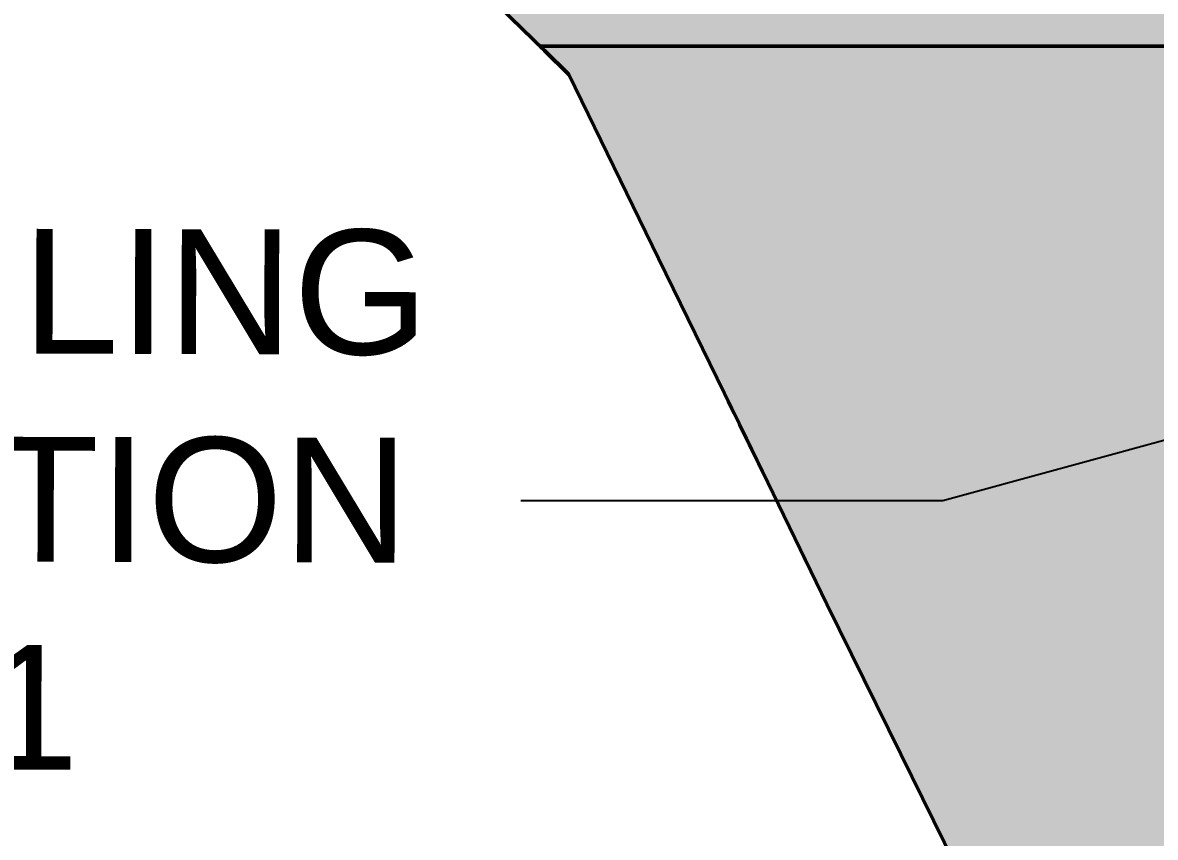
# Model space of a CAD drawing. Header units: metres. Extents: x 222800 to 230200, y 1548340 to 1564214.
# Drawn here: x 225393 to 225937, y 1561164 to 1561556 of the extents above; entities that cross this region are included whole.
import ezdxf

# ---------------------------------------------------------------- set-up
doc = ezdxf.new("R2010")
doc.units = ezdxf.units.M
doc.linetypes.add('PHANTOM2', pattern=[1.25, 0.625, -0.125, 0.125, -0.125, 0.125, -0.125])
for name, color, linetype in [('G_B.T. ROAD', 1, 'Continuous'), ('name power lines', 1, 'Continuous'), ('VILLAGE BOUNDARY', 6, 'Continuous')]:
    doc.layers.add(name, color=color, linetype=linetype)
doc.layers.add('STREAM', color=141, linetype='Continuous', lineweight=0)
doc.styles.get("Standard").update_dxf_attribs({"font": 'arial.ttf'})
doc.dimstyles.get("Standard").update_dxf_attribs({"dimtxt": 0.18, "dimasz": 0.18, "dimexe": 0.18, "dimexo": 0.0625, "dimgap": 0.09, "dimtad": 0, "dimtih": 1, "dimtoh": 1, "dimdec": 4, "dimzin": 0, "dimdsep": 46, "dimtxsty": 'Standard', "dimcen": 0.09, "dimadec": 0, "dimazin": 0, "dimtfac": 1, "dimtdec": 4, "dimtofl": 0, "dimtmove": 0, "dimatfit": 3, "dimfxl": 1, "dimtolj": 1, "dimtzin": 0, "dimarcsym": 0})

msp = doc.modelspace()

# ---------------------------------------------------------------- hatches: boundary and pattern name
at = {"layer": 'STREAM'}
h = msp.add_hatch(color=253, dxfattribs=at)
h.dxf.hatch_style = 1
h.paths.add_polyline_path([(226605.13299, 1561569.66591), (225710.381, 1561569.66591), (225644.45102, 1561569.66591), (225616.00443, 1561569.66591), (225627.42118, 1561558.49166), (225641.54696, 1561544.66591), (226603.25459, 1561544.66591)])
at = {"layer": 'STREAM', "true_color": 0xffffdb}
h = msp.add_hatch(color=7, dxfattribs=at)
h.dxf.hatch_style = 1
h.paths.add_polyline_path([(226000, 1560855.40127), (226010.18823, 1560859.01409), (226024.09488, 1560863.35705), (226034.92754, 1560865.61238), (226051.94821, 1560868.16385), (226069.57185, 1560869.76493), (226079.14798, 1560871.41491), (226088.7335, 1560875.24664), (226106.06394, 1560879.57641), (226117.59756, 1560879.57641), (226132.80153, 1560875.43259), (226148.06096, 1560871.43869), (226170.31708, 1560870.76801), (226201.1988, 1560873.28), (226221.95716, 1560883.82822), (226239.88413, 1560894.27879), (226251.10895, 1560903.51667), (226237.59692, 1560905.87973), (226215.64381, 1560918.72189), (226204.91122, 1560935.4062), (226201.03342, 1560954.78282), (226203.69803, 1560973.86672), (226204.27918, 1560989.54926), (226218.54062, 1561004.89759), (226243.59598, 1561001.76776), (226247.33862, 1560980.57396), (226243.83023, 1560968.522), (226245.1674, 1560954.49049), (226252.23325, 1560945.79975), (226259.202, 1560944.30742), (226283.11218, 1560946.21898), (226288.6076, 1560946.21898), (226303.55844, 1560945.00553), (226306.41842, 1560980.24332), (226319.31625, 1561006.90936), (226371.7429, 1561084.33048), (226443.27709, 1561184.1158), (226491.68675, 1561305.8885), (226415.68453, 1561305.23987, -1.004276208), (226378.75958, 1561305.08231, -0.995742), (226415.68453, 1561305.23987), (226491.68675, 1561305.8885), (226491.89743, 1561306.41846), (226527.60335, 1561344.66591), (226364.66382, 1561344.66591), (226364.66382, 1561544.66591), (226000, 1561544.66591)])
h.paths.add_polyline_path([(225867.5028, 1561097.793), (225893.31629, 1561045.44952), (225890.86443, 1561017.03584), (225885.88693, 1560959.35362), (225879.49142, 1560885.2386), (225876.29177, 1560848.1592), (225891.23623, 1560846.86962), (225905.19608, 1560848.80723), (225922.89433, 1560852.73758), (225942.39703, 1560854.90315), (225981.27954, 1560852.95744), (225998.97557, 1560855.038), (226000, 1560855.40127), (226000, 1561544.66591), (225641.54696, 1561544.66591), (225643.71341, 1561542.54548), (225655.40168, 1561531.10547), (225698.49249, 1561442.49776), (225740.94497, 1561356.033), (225779.43771, 1561276.36758), (225815.03394, 1561204.18708)])
h.paths.add_polyline_path([(226137.89552, 1560655.95294, -0.995742), (226174.82046, 1560656.1105), (226252.182, 1560656.77073), (226251.68923, 1560700), (226000, 1560700), (226000, 1560315.31443), (226238.54827, 1560315.24318), (226254.33572, 1560323.68113), (226274.01407, 1560336.78992), (226289.52611, 1560357.27216), (226307.80923, 1560372.99202), (226305.21057, 1560378.60603), (226346.95917, 1560413.91549), (226356.66569, 1560521.33053), (226346.43748, 1560531.2802), (226282.76715, 1560572.34611), (226269.67211, 1560591.26818), (226257.32117, 1560633.56357), (226252.182, 1560656.77073), (226174.82046, 1560656.1105, -1.004276208)], flags=16)
h.paths.add_polyline_path([(226064.52109, 1560814.08214), (226018.92853, 1560798.18812), (226000, 1560795.03544), (226000, 1560111.91414), (226012.92177, 1560116.06437), (226029.51104, 1560120.55381), (226045.06914, 1560126.69995), (226062.97259, 1560130.80701), (226071.11416, 1560135.68819), (226075.07676, 1560140.63761), (226089.84587, 1560159.61182), (226102.41378, 1560176.97171), (226122.05532, 1560197.66856), (226133.42139, 1560213.3148), (226146.58755, 1560227.37816), (226161.6375, 1560233.88123), (226171.10528, 1560239.87286), (226179.99014, 1560246.08744), (226187.91299, 1560255.41793), (226196.25596, 1560269.75669), (226208.22083, 1560289.69001), (226228.32615, 1560309.77975), (226254.33572, 1560323.68113), (226274.01407, 1560336.78992), (226289.52611, 1560357.27216), (226315.61371, 1560379.70232), (226335.26078, 1560395.51691), (226347.84416, 1560410.88472), (226353.92031, 1560418.30538), (226368.55977, 1560447.03442), (226384.5093, 1560443.34121), (226372.88673, 1560505.55121), (226346.43748, 1560531.2802), (226282.76715, 1560572.34611), (226269.67211, 1560591.26818), (226257.32117, 1560633.56357), (226252.182, 1560656.77073), (226251.08026, 1560753.42409), (226250.6964, 1560803.42902), (226261.95584, 1560840.17431), (226238.38404, 1560833.74984), (226194.81367, 1560821.87477), (226153.36163, 1560824.11395), (226121.62509, 1560826.09619)])
h.paths.add_polyline_path([(226251.68923, 1560700), (226251.08026, 1560753.42409), (226250.6964, 1560803.42902), (226261.95584, 1560840.17431), (226238.38404, 1560833.74984), (226194.81367, 1560821.87477), (226153.36163, 1560824.11395), (226121.62509, 1560826.09619), (226064.52109, 1560814.08214), (226018.92853, 1560798.18812), (225990.15916, 1560793.39637), (225935.44666, 1560800.75672), (225886.52063, 1560792.22236), (225871.57617, 1560793.51194), (225870.67553, 1560783.07487), (225865.57974, 1560765.33959), (225860.48395, 1560747.60432), (225858.17104, 1560713.45553), (225857.2597, 1560700)], flags=17)
h.paths.add_polyline_path([(225842.43613, 1560481.13834), (225840.18385, 1560447.88472), (225827.84526, 1560410.88472), (225820.27017, 1560388.16914), (225795.99523, 1560315.37535), (226238.54827, 1560315.24318), (226254.33572, 1560323.68113), (226274.01407, 1560336.78992), (226289.52611, 1560357.27216), (226315.61371, 1560379.70232), (226335.26078, 1560395.51691), (226347.84416, 1560410.88472), (226353.92031, 1560418.30538), (226368.55977, 1560447.03442), (226384.5093, 1560443.34121), (226372.88673, 1560505.55121), (226346.43748, 1560531.2802), (226282.76715, 1560572.34611), (226269.67211, 1560591.26818), (226257.32117, 1560633.56357), (226252.182, 1560656.77073), (226251.08026, 1560753.42409), (226250.6964, 1560803.42902), (226261.95584, 1560840.17431), (226238.38404, 1560833.74984), (226194.81367, 1560821.87477), (226153.36163, 1560824.11395), (226121.62509, 1560826.09619), (226064.52109, 1560814.08214), (226018.92853, 1560798.18812), (225990.15916, 1560793.39637), (225935.44666, 1560800.75672), (225886.52063, 1560792.22236), (225871.57617, 1560793.51194), (225870.67553, 1560783.07487), (225865.57974, 1560765.33959), (225860.48395, 1560747.60432), (225858.17104, 1560713.45553), (225851.79625, 1560619.33534), (225846.544, 1560541.78869)])
h.paths.add_polyline_path([(226331.68968, 1561431.1016), (226417.84218, 1561430.87454), (226418.16804, 1561554.51668), (226332.01555, 1561554.74374)], flags=9)
h.paths.add_polyline_path([(226093.04017, 1560977.00374), (226273.32604, 1560976.52859), (226273.59759, 1561079.5637), (226093.31172, 1561080.03885)], flags=24)
h.paths.add_polyline_path([(226088.06439, 1560344.97824), (226268.35025, 1560344.50308), (226268.62181, 1560447.5382), (226088.33594, 1560448.01335)], flags=8)
h.paths.add_polyline_path([(225859.80706, 1560299.55835), (225881.34587, 1560408.27334), (225822.70867, 1560419.89065), (225801.16986, 1560311.17566)], flags=9)

# ---------------------------------------------------------------- linework, layer by layer
at = {"color": 1, "lineweight": 50}
msp.add_lwpolyline([(225865.57974, 1560765.33959), (225870.67553, 1560783.07487), (225875.15318, 1560834.96448), (225879.49142, 1560885.2386), (225885.88693, 1560959.35362), (225890.86443, 1561017.03584), (225893.31629, 1561045.44952), (225867.5028, 1561097.793), (225815.03394, 1561204.18708), (225779.43771, 1561276.36758), (225740.94497, 1561356.033), (225698.49249, 1561442.49776), (225655.40168, 1561531.10547), (225643.71341, 1561542.54548), (225627.42118, 1561558.49166), (225559.93067, 1561624.54866), (225510.45959, 1561672.96898), (225423.74761, 1561757.8392), (225341.03421, 1561838.58363)], dxfattribs=at)
at = {"layer": 'G_B.T. ROAD', "lineweight": 50}
for points in [[(226327.60335, 1561544.66591), (225641.54696, 1561544.66591), (225643.71341, 1561542.54548), (225655.40168, 1561531.10547), (225698.49249, 1561442.49776), (225740.94497, 1561356.033), (225779.43771, 1561276.36758), (225815.03394, 1561204.18708), (225867.5028, 1561097.793), (225893.31629, 1561045.44952), (225890.86443, 1561017.03584), (225885.88693, 1560959.35362), (225879.49142, 1560885.2386), (225876.29177, 1560848.1592), (225891.23623, 1560846.86962), (225905.19608, 1560848.80723), (225922.89433, 1560852.73758), (225942.39703, 1560854.90315)], [(226327.60335, 1561544.66591), (225641.54696, 1561544.66591), (225643.71341, 1561542.54548), (225655.40168, 1561531.10547), (225698.49249, 1561442.49776), (225740.94497, 1561356.033), (225779.43771, 1561276.36758), (225815.03394, 1561204.18708), (225867.5028, 1561097.793), (225893.31629, 1561045.44952), (225890.86443, 1561017.03584), (225885.88693, 1560959.35362), (225879.49142, 1560885.2386), (225876.29177, 1560848.1592), (225891.23623, 1560846.86962), (225905.19608, 1560848.80723), (225922.89433, 1560852.73758), (225942.39703, 1560854.90315)], [(226364.66382, 1561544.66591), (225641.54696, 1561544.66591), (225643.71341, 1561542.54548), (225655.40168, 1561531.10547), (225698.49249, 1561442.49776), (225740.94497, 1561356.033), (225779.43771, 1561276.36758), (225815.03394, 1561204.18708), (225867.5028, 1561097.793), (225893.31629, 1561045.44952), (225890.86443, 1561017.03584), (225885.88693, 1560959.35362), (225879.49142, 1560885.2386), (225876.29177, 1560848.1592), (225891.23623, 1560846.86962), (225905.19608, 1560848.80723), (225922.89433, 1560852.73758), (225942.39703, 1560854.90315)]]:
    msp.add_lwpolyline(points, dxfattribs=at)
at = {"layer": 'VILLAGE BOUNDARY', "linetype": 'PHANTOM2', "lineweight": 30, "ltscale": 50}
msp.add_lwpolyline([(224852.05688, 1562654.08093), (224812.75918, 1563084.32313), (224812.75918, 1563084.32313), (224812.75918, 1563084.32313), (224852.05688, 1562654.08093), (225018.00252, 1562395.2273), (225100.3989, 1562235.61671), (225259.06667, 1561926.60087), (225262.79083, 1561913.82568), (225353.426, 1561826.66717), (225655.40168, 1561531.10547), (225768.30958, 1561298.93274), (225893.31629, 1561045.44952), (225870.67553, 1560783.07487), (225860.48395, 1560747.60432)], dxfattribs=at)

# ---------------------------------------------------------------- texts
at = {"color": 17, "insert": (225396.92274, 1561326.81933, -474), "char_height": 60, "width": 0.9674339, "attachment_point": 5, "rotation": 359.8489944}
msp.add_mtext('\\A1;{\\C1;POOLING \\PSTATION 1 }', dxfattribs=at)

# ---------------------------------------------------------------- leaders
at = {"layer": 'name power lines', "color": 7, "linetype": 'Continuous', "lineweight": 9, "ltscale": 50}
msp.add_leader([(226356.95287, 1561468.91124), (225835.22826, 1561326.00141), (225632.43575, 1561326.00141)], dimstyle='Standard', override={"dimtxt": 24, "dimasz": 75}, dxfattribs=at)

doc.saveas('drawing.dxf')
